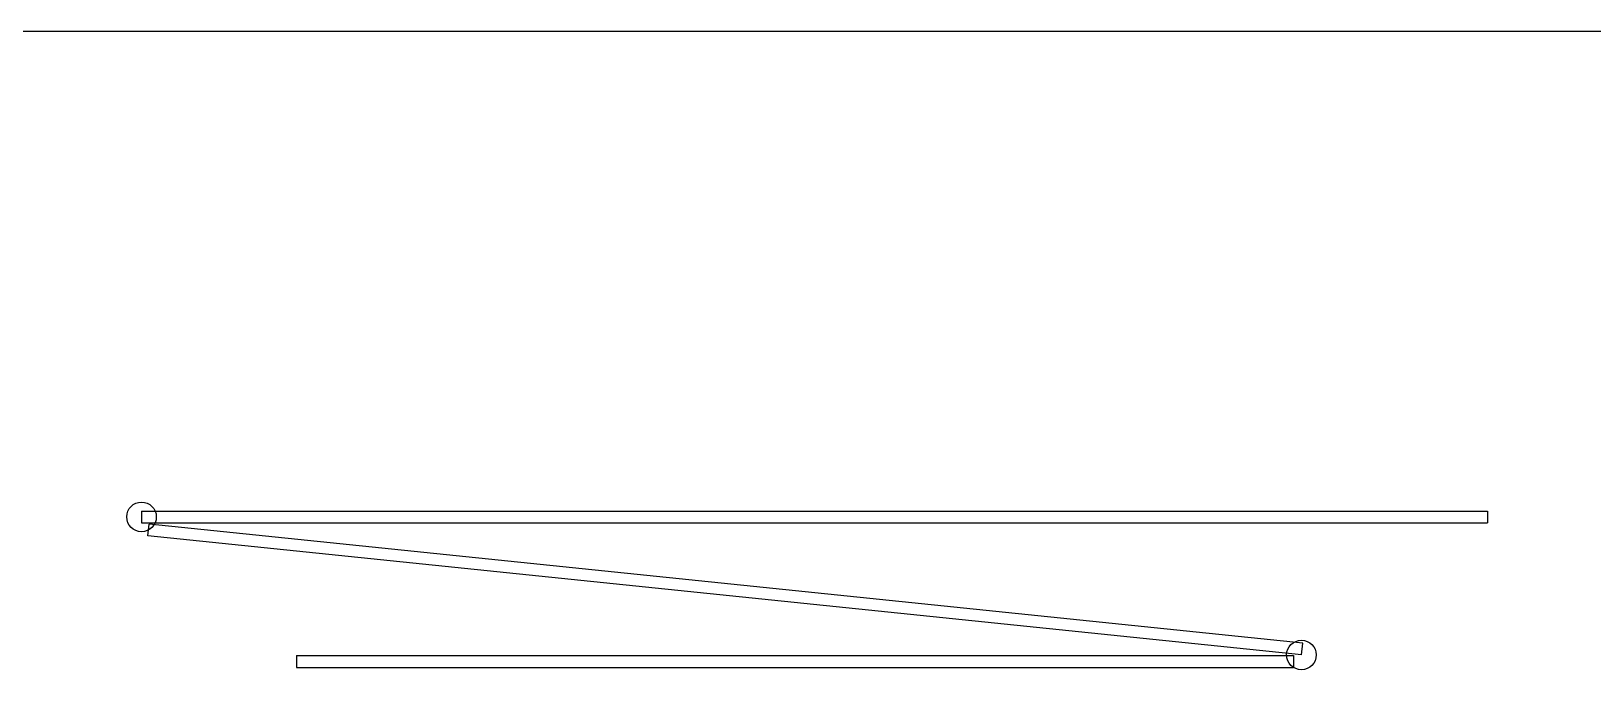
# Model space of a CAD drawing. Header units: millimetres. Extents: x 976 to 9349, y -1578 to 2211.
# Drawn here: x 6683.2 to 6736, y -48.9 to -27.3 of the extents above; entities that cross this region are included whole.
import ezdxf

# ---------------------------------------------------------------- set-up
doc = ezdxf.new("R2010")
doc.units = ezdxf.units.MM
doc.layers.add('Szkic', color=6, linetype='Continuous')
doc.layers.add('Ściany', color=7, linetype='Continuous')

msp = doc.modelspace()

# ---------------------------------------------------------------- linework, layer by layer
at = {"layer": 'Szkic'}
for p, q in [((6686.917, -43.556), (6732.417, -43.556)), ((6686.917, -43.556), (6686.917, -43.956)), ((6732.417, -43.556), (6732.417, -43.956)), ((6686.917, -43.956), (6732.417, -43.956)), ((6687.133, -44.395), (6687.174, -43.997)), ((6726.167, -48.023), (6687.174, -43.997)), ((6726.125, -48.421), (6687.133, -44.395)), ((6726.125, -48.421), (6726.167, -48.023)), ((6692.157, -48.442), (6725.857, -48.442)), ((6692.157, -48.442), (6692.157, -48.842)), ((6725.857, -48.442), (6725.857, -48.842)), ((6692.157, -48.842), (6725.857, -48.842))]:
    msp.add_line(p, q, dxfattribs=at)
for centre in [(6686.917, -43.756), (6726.125, -48.421)]:
    msp.add_circle(centre, 0.5, dxfattribs=at)
at = {"layer": 'Ściany'}
msp.add_line((6160.052, -27.343), (6799.752, -27.343), dxfattribs=at)

doc.saveas('drawing.dxf')
